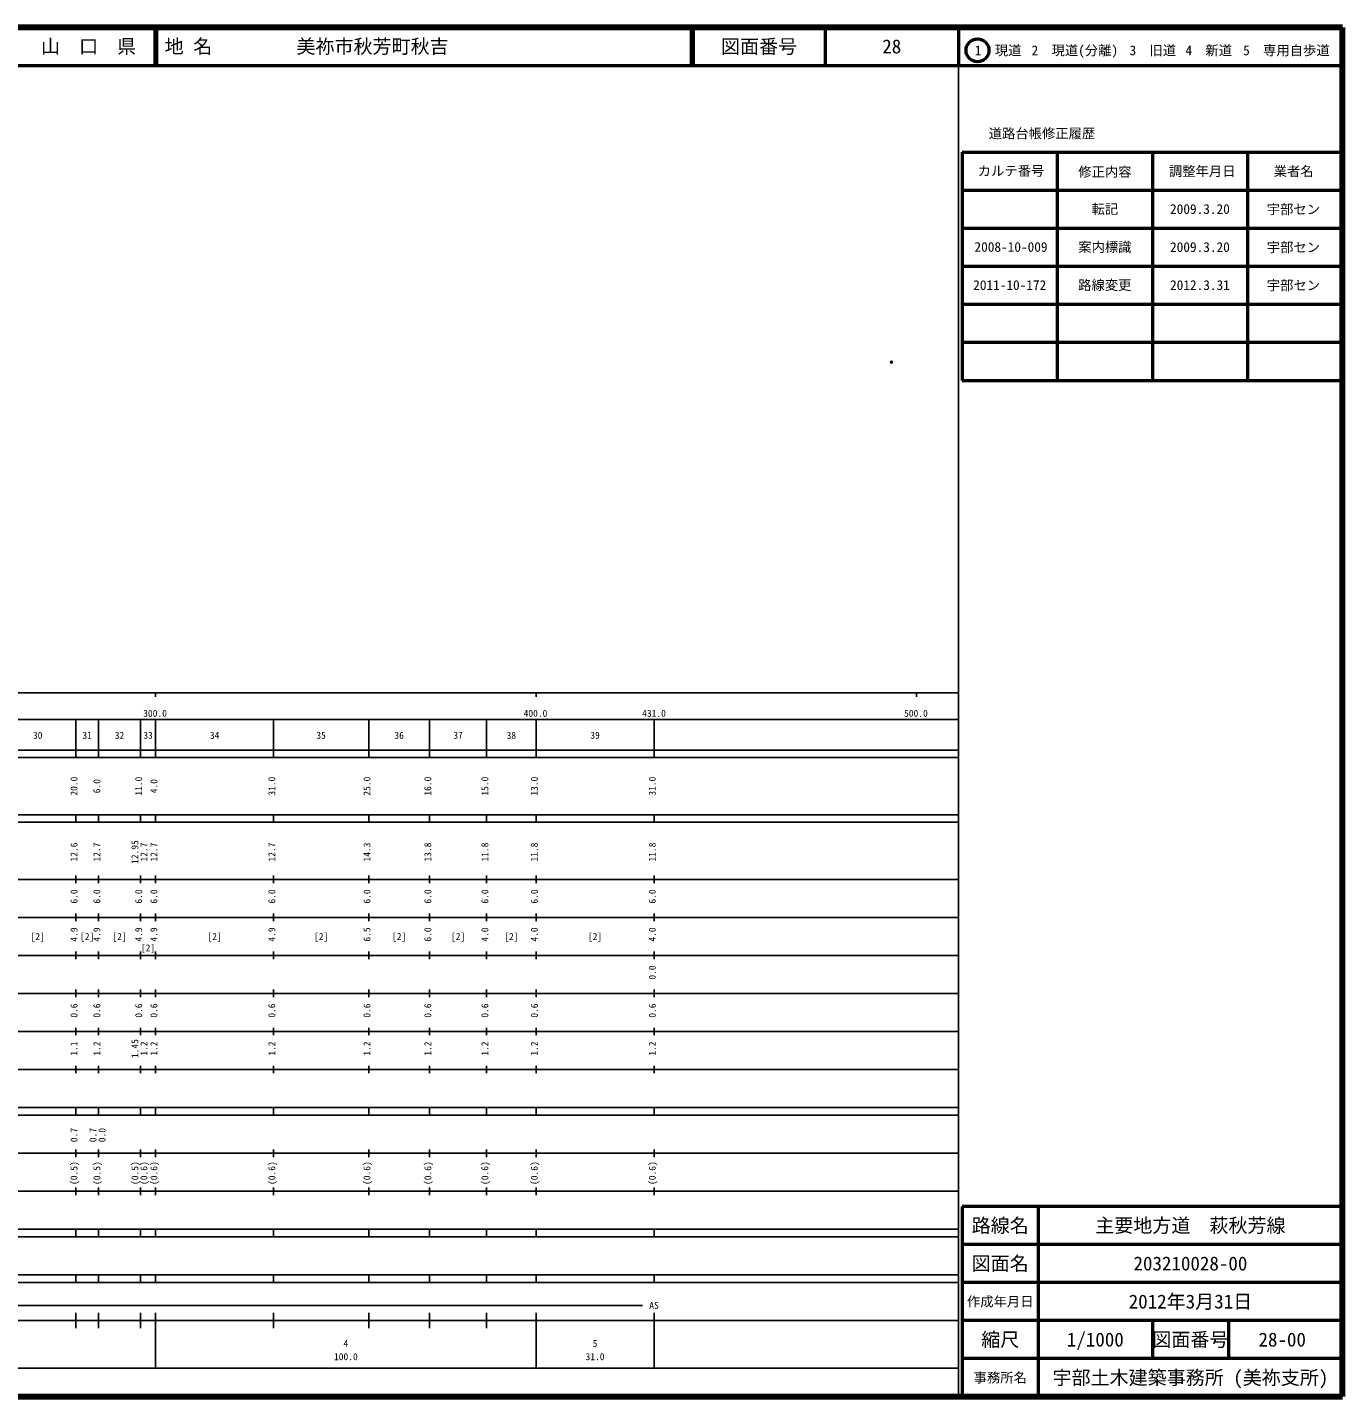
# Model space of a CAD drawing. Units: millimetres on the paper. Extents: x 40 to 680, y 20 to 380.
# Drawn here: x 334.3 to 680, y 20 to 380 of the extents above; entities that cross this region are included whole.
import ezdxf
from ezdxf.enums import TextEntityAlignment as Align

# ---------------------------------------------------------------- set-up
doc = ezdxf.new("R2010")
doc.units = ezdxf.units.MM
doc.header["$PDMODE"] = 32
doc.header["$PDSIZE"] = 0.5
doc.layers.add('S-OTRS', color=6, linetype='Continuous')
doc.layers.add('S-TTL-TXT', color=7, linetype='Continuous')
for name, color, linetype, lineweight in [('S-TTL', 2, 'Continuous', 140), ('S-TTL-BAND', 7, 'Continuous', 25), ('S-TTL-FRAM', 2, 'Continuous', 50), ('S-TTL-LINE', 7, 'Continuous', 50)]:
    doc.layers.add(name, color=color, linetype=linetype, lineweight=lineweight)
doc.styles.add('ＭＳ ゴシック', font='')
doc.styles.get('ＭＳ ゴシック').set_extended_font_data('MS Gothic')

msp = doc.modelspace()

# ---------------------------------------------------------------- linework, layer by layer
at = {"layer": 'S-OTRS'}
msp.add_point((561.422, 291.949), dxfattribs=at)
at = {"layer": 'S-TTL'}
for p, q in [((680, 380), (40, 380)), ((680, 380), (40, 380)), ((680, 20), (680, 380)), ((680, 20), (680, 380)), ((40, 20), (680, 20)), ((40, 20), (680, 20))]:
    msp.add_line(p, q, dxfattribs=at)
at = {"layer": 'S-TTL-BAND'}
for p, q in [((579, 20), (579, 370)), ((579, 20), (579, 370)), ((40, 205), (579, 205)), ((40, 205), (579, 205)), ((368, 205), (368, 204)), ((368, 205), (368, 204)), ((468, 205), (468, 204)), ((468, 205), (468, 204)), ((568, 205), (568, 204)), ((568, 205), (568, 204)), ((68, 198), (579, 198)), ((68, 198), (579, 198)), ((347, 188), (347, 198)), ((353, 188), (353, 198)), ((364, 188), (364, 198)), ((368, 188), (368, 198)), ((399, 188), (399, 198)), ((424, 188), (424, 198)), ((440, 188), (440, 198)), ((455, 188), (455, 198)), ((468, 188), (468, 198)), ((499, 188), (499, 198)), ((40, 190), (579, 190)), ((40, 190), (579, 190)), ((40, 188), (579, 188)), ((40, 188), (579, 188)), ((40, 173), (579, 173)), ((40, 173), (579, 173)), ((347, 171), (347, 173)), ((353, 171), (353, 173)), ((364, 171), (364, 173)), ((368, 171), (368, 173)), ((399, 171), (399, 173)), ((424, 171), (424, 173)), ((440, 171), (440, 173)), ((455, 171), (455, 173)), ((468, 171), (468, 173)), ((499, 171), (499, 173)), ((40, 171), (579, 171)), ((40, 171), (579, 171)), ((40, 156), (579, 156)), ((40, 156), (579, 156)), ((347, 155), (347, 157)), ((353, 155), (353, 157)), ((364, 155), (364, 157)), ((368, 155), (368, 157)), ((399, 155), (399, 157)), ((424, 155), (424, 157)), ((440, 155), (440, 157)), ((455, 155), (455, 157)), ((468, 155), (468, 157)), ((499, 155), (499, 157)), ((46, 146), (579, 146)), ((46, 146), (579, 146)), ((347, 145), (347, 147)), ((353, 145), (353, 147)), ((364, 145), (364, 147)), ((368, 145), (368, 147)), ((399, 145), (399, 147)), ((424, 145), (424, 147)), ((440, 145), (440, 147)), ((455, 145), (455, 147)), ((468, 145), (468, 147)), ((499, 145), (499, 147)), ((347, 135), (347, 137)), ((353, 135), (353, 137)), ((364, 135), (364, 137)), ((368, 135), (368, 137)), ((399, 135), (399, 137)), ((424, 135), (424, 137)), ((440, 135), (440, 137)), ((455, 135), (455, 137)), ((468, 135), (468, 137)), ((499, 135), (499, 137)), ((52, 136), (579, 136)), ((52, 136), (579, 136)), ((46, 126), (579, 126)), ((46, 126), (579, 126)), ((347, 125), (347, 127)), ((353, 125), (353, 127)), ((364, 125), (364, 127)), ((368, 125), (368, 127)), ((399, 125), (399, 127)), ((424, 125), (424, 127)), ((440, 125), (440, 127)), ((455, 125), (455, 127)), ((468, 125), (468, 127)), ((499, 125), (499, 127)), ((52, 116), (579, 116)), ((52, 116), (579, 116)), ((347, 115), (347, 117)), ((353, 115), (353, 117)), ((364, 115), (364, 117)), ((368, 115), (368, 117)), ((399, 115), (399, 117)), ((424, 115), (424, 117)), ((440, 115), (440, 117)), ((455, 115), (455, 117)), ((468, 115), (468, 117)), ((499, 115), (499, 117)), ((46, 106), (579, 106)), ((46, 106), (579, 106)), ((347, 105), (347, 107)), ((353, 105), (353, 107)), ((364, 105), (364, 107)), ((368, 105), (368, 107)), ((399, 105), (399, 107)), ((424, 105), (424, 107)), ((440, 105), (440, 107)), ((455, 105), (455, 107)), ((468, 105), (468, 107)), ((499, 105), (499, 107)), ((40, 96), (579, 96)), ((40, 96), (579, 96)), ((40, 94), (579, 94)), ((40, 94), (579, 94)), ((347, 94), (347, 96)), ((353, 94), (353, 96)), ((364, 94), (364, 96)), ((368, 94), (368, 96)), ((399, 94), (399, 96)), ((424, 94), (424, 96)), ((440, 94), (440, 96)), ((455, 94), (455, 96)), ((468, 94), (468, 96)), ((499, 94), (499, 96)), ((49, 84), (579, 84)), ((49, 84), (579, 84)), ((347, 83), (347, 85)), ((353, 83), (353, 85)), ((364, 83), (364, 85)), ((368, 83), (368, 85)), ((399, 83), (399, 85)), ((424, 83), (424, 85)), ((440, 83), (440, 85)), ((455, 83), (455, 85)), ((468, 83), (468, 85)), ((499, 83), (499, 85)), ((40, 74), (579, 74)), ((40, 74), (579, 74)), ((347, 73), (347, 75)), ((353, 73), (353, 75)), ((364, 73), (364, 75)), ((368, 73), (368, 75)), ((399, 73), (399, 75)), ((424, 73), (424, 75)), ((440, 73), (440, 75)), ((455, 73), (455, 75)), ((468, 73), (468, 75)), ((499, 73), (499, 75)), ((40, 64), (579, 64)), ((40, 64), (579, 64)), ((40, 62), (579, 62)), ((40, 62), (579, 62)), ((347, 62), (347, 64)), ((353, 62), (353, 64)), ((364, 62), (364, 64)), ((368, 62), (368, 64)), ((399, 62), (399, 64)), ((424, 62), (424, 64)), ((440, 62), (440, 64)), ((455, 62), (455, 64)), ((468, 62), (468, 64)), ((499, 62), (499, 64)), ((40, 52), (579, 52)), ((40, 52), (579, 52)), ((347, 50), (347, 52)), ((353, 50), (353, 52)), ((364, 50), (364, 52)), ((368, 50), (368, 52)), ((399, 50), (399, 52)), ((424, 50), (424, 52)), ((440, 50), (440, 52)), ((455, 50), (455, 52)), ((468, 50), (468, 52)), ((499, 50), (499, 52)), ((40, 50), (579, 50)), ((40, 50), (579, 50)), ((71, 44), (496, 44)), ((40, 40), (579, 40)), ((40, 40), (579, 40)), ((347, 38), (347, 42)), ((353, 38), (353, 42)), ((364, 38), (364, 42)), ((368, 27.5), (368, 42)), ((399, 38), (399, 42)), ((424, 38), (424, 42)), ((440, 38), (440, 42)), ((455, 38), (455, 42)), ((468, 27.5), (468, 42)), ((499, 27.5), (499, 42)), ((68, 27.5), (579, 27.5)), ((68, 27.5), (579, 27.5))]:
    msp.add_line(p, q, dxfattribs=at)
at = {"layer": 'S-TTL-FRAM'}
for p, q in [((580, 347.197), (580, 287.197)), ((580, 347.197), (680, 347.197)), ((580, 347.197), (580, 287.197)), ((580, 347.197), (680, 347.197)), ((580, 287.197), (680, 287.197)), ((580, 287.197), (680, 287.197)), ((680, 70), (580, 70)), ((580, 70), (580, 20)), ((680, 70), (580, 70)), ((580, 70), (580, 20))]:
    msp.add_line(p, q, dxfattribs=at)
at = {"layer": 'S-TTL-LINE'}
for p, q in [((367.75, 380), (367.75, 370)), ((367.75, 380), (367.75, 370)), ((368.25, 380), (368.25, 370)), ((368.25, 380), (368.25, 370)), ((508.747, 380), (508.747, 370)), ((508.747, 380), (508.747, 370)), ((509.247, 380), (509.247, 370)), ((509.247, 380), (509.247, 370)), ((543.997, 380), (543.997, 370)), ((543.997, 380), (543.997, 370)), ((579, 380), (579, 370)), ((579, 380), (579, 370)), ((40, 370), (680, 370)), ((40, 370), (680, 370)), ((605, 347.197), (605, 287.197)), ((605, 347.197), (605, 287.197)), ((630, 347.197), (630, 287.197)), ((630, 347.197), (630, 287.197)), ((655, 347.197), (655, 287.197)), ((655, 347.197), (655, 287.197)), ((580, 337.197), (680, 337.197)), ((580, 337.197), (680, 337.197)), ((580, 327.197), (680, 327.197)), ((580, 327.197), (680, 327.197)), ((580, 317.197), (680, 317.197)), ((580, 317.197), (680, 317.197)), ((580, 307.197), (680, 307.197)), ((580, 307.197), (680, 307.197)), ((580, 297.197), (680, 297.197)), ((580, 297.197), (680, 297.197)), ((600, 70), (600, 20)), ((600, 70), (600, 20)), ((680, 60), (580, 60)), ((680, 60), (580, 60)), ((680, 50), (580, 50)), ((680, 50), (580, 50)), ((680, 40), (580, 40)), ((680, 40), (580, 40)), ((630, 40), (630, 30)), ((630, 40), (630, 30)), ((650, 40), (650, 30)), ((650, 40), (650, 30)), ((680, 30), (580, 30)), ((680, 30), (580, 30))]:
    msp.add_line(p, q, dxfattribs=at)
msp.add_circle((584.031, 373.958), 3, dxfattribs=at)
msp.add_circle((584.031, 373.958), 3, dxfattribs=at)

# ---------------------------------------------------------------- texts
at = {"layer": 'S-TTL-BAND', "style": 'ＭＳ ゴシック'}
for s, p in [('300.0', (367.844, 198.195)), ('300.0', (367.844, 198.195)), ('400.0', (467.844, 198.195)), ('400.0', (467.844, 198.195)), ('431.0', (499, 198.195)), ('500.0', (567.844, 198.195)), ('500.0', (567.844, 198.195)), ('30', (337, 192.405)), ('31', (350, 192.405)), ('32', (358.5, 192.405)), ('33', (366, 192.405)), ('34', (383.5, 192.405)), ('35', (411.5, 192.405)), ('36', (432, 192.405)), ('37', (447.5, 192.405)), ('38', (461.5, 192.405)), ('39', (483.5, 192.405)), ('[2]', (337, 139.5)), ('[2]', (350, 139.5)), ('[2]', (358.5, 139.5)), ('[2]', (383.5, 139.5)), ('[2]', (411.5, 139.5)), ('[2]', (432, 139.5)), ('[2]', (447.5, 139.5)), ('[2]', (461.5, 139.5)), ('[2]', (483.5, 139.5)), ('[2]', (366, 136.5)), ('AS', (499, 42.5)), ('4', (418, 32.523)), ('5', (483.5, 32.523)), ('100.0', (418, 29.033)), ('31.0', (483.5, 29.033))]:
    msp.add_text(s, height=1.833, dxfattribs=at).set_placement(p, align=Align.BOTTOM_CENTER)
for s, p in [('20.0', (348, 180.5)), ('6.0', (354, 180.5)), ('11.0', (365, 180.5)), ('4.0', (369, 180.5)), ('31.0', (400, 180.5)), ('25.0', (425, 180.5)), ('16.0', (441, 180.5)), ('15.0', (456, 180.5)), ('13.0', (469, 180.5)), ('31.0', (500, 180.5)), ('12.95', (364, 163.174)), ('12.6', (348, 163.174)), ('12.7', (354, 163.174)), ('12.7', (366.37, 163.174)), ('12.7', (369, 163.174)), ('12.7', (400, 163.174)), ('14.3', (425, 163.174)), ('13.8', (441, 163.174)), ('11.8', (456, 163.174)), ('11.8', (469, 163.174)), ('11.8', (500, 163.174)), ('6.0', (348, 151.5)), ('6.0', (354, 151.5)), ('6.0', (365, 151.5)), ('6.0', (369, 151.5)), ('6.0', (400, 151.5)), ('6.0', (425, 151.5)), ('6.0', (441, 151.5)), ('6.0', (456, 151.5)), ('6.0', (469, 151.5)), ('6.0', (500, 151.5)), ('4.9', (348, 141.5)), ('4.9', (354, 141.5)), ('4.9', (365, 141.5)), ('4.9', (369, 141.5)), ('4.9', (400, 141.5)), ('6.5', (425, 141.5)), ('6.0', (441, 141.5)), ('4.0', (456, 141.5)), ('4.0', (469, 141.5)), ('4.0', (500, 141.5)), ('0.0', (500, 131.5)), ('0.6', (348, 121.5)), ('0.6', (354, 121.5)), ('0.6', (365, 121.5)), ('0.6', (369, 121.5)), ('0.6', (400, 121.5)), ('0.6', (425, 121.5)), ('0.6', (441, 121.5)), ('0.6', (456, 121.5)), ('0.6', (469, 121.5)), ('0.6', (500, 121.5)), ('1.1', (348, 111.5)), ('1.2', (354, 111.5)), ('1.45', (364, 111.5)), ('1.2', (366.37, 111.5)), ('1.2', (369, 111.5)), ('1.2', (400, 111.5)), ('1.2', (425, 111.5)), ('1.2', (441, 111.5)), ('1.2', (456, 111.5)), ('1.2', (469, 111.5)), ('1.2', (500, 111.5)), ('0.7', (348, 88.764)), ('0.7', (353, 88.764)), ('0.0', (355.37, 88.764)), ('(0.5)', (348, 78.764)), ('(0.5)', (354, 78.764)), ('(0.5)', (364, 78.764)), ('(0.6)', (366.37, 78.764)), ('(0.6)', (369, 78.764)), ('(0.6)', (400, 78.764)), ('(0.6)', (425, 78.764)), ('(0.6)', (441, 78.764)), ('(0.6)', (456, 78.764)), ('(0.6)', (469, 78.764)), ('(0.6)', (500, 78.764))]:
    msp.add_text(s, height=1.833, rotation=90, dxfattribs=at).set_placement(p, align=Align.BOTTOM_CENTER)
at = {"layer": 'S-TTL-TXT', "style": 'ＭＳ ゴシック'}
for s, height, p in [('山\u3000口\u3000県', 3.666, (350.375, 375)), ('山\u3000口\u3000県', 3.666, (350.375, 375)), ('図面番号', 3.666, (526.622, 375)), ('図面番号', 3.666, (526.622, 375)), ('28', 3.666, (561.497, 375)), ('1\u3000現道', 2.566, (589.448, 373.958)), ('1\u3000現道', 2.566, (589.448, 373.958)), ('2\u3000現道(分離)', 2.566, (609.619, 373.958)), ('2\u3000現道(分離)', 2.566, (609.619, 373.958)), ('3\u3000旧道', 2.566, (630.121, 373.958)), ('3\u3000旧道', 2.566, (630.121, 373.958)), ('4\u3000新道', 2.566, (644.824, 373.958)), ('4\u3000新道', 2.566, (644.824, 373.958)), ('5\u3000専用自歩道', 2.566, (665.228, 373.958)), ('5\u3000専用自歩道', 2.566, (665.228, 373.958)), ('道路台帳修正履歴', 2.566, (600.968, 352.113)), ('道路台帳修正履歴', 2.566, (600.968, 352.113)), ('カルテ番号', 2.566, (592.839, 342.277)), ('カルテ番号', 2.566, (592.839, 342.277)), ('修正内容', 2.566, (617.509, 342.023)), ('修正内容', 2.566, (617.509, 342.023)), ('調整年月日', 2.566, (643.089, 342.197)), ('調整年月日', 2.566, (643.089, 342.197)), ('業者名', 2.566, (667.134, 342.197)), ('業者名', 2.566, (667.134, 342.197)), ('転記', 2.566, (617.5, 332.245)), ('2009.3.20', 2.566, (642.5, 332.245)), ('宇部セン', 2.566, (667.077, 332.189)), ('2008-10-009', 2.566, (592.839, 322.277)), ('案内標識', 2.566, (617.5, 322.245)), ('2009.3.20', 2.566, (642.5, 322.245)), ('宇部セン', 2.566, (667.077, 322.189)), ('2011-10-172', 2.566, (592.5, 312.245)), ('路線変更', 2.566, (617.5, 312.245)), ('2012.3.31', 2.566, (642.5, 312.245)), ('宇部セン', 2.566, (667.077, 312.189)), ('路線名', 3.666, (590, 65)), ('路線名', 3.666, (590, 65)), ('路線名', 3.666, (590, 65)), ('路線名', 3.666, (590, 65)), ('主要地方道\u3000萩秋芳線', 3.666, (640, 65)), ('図面名', 3.666, (590, 55)), ('図面名', 3.666, (590, 55)), ('図面名', 3.666, (590, 55)), ('図面名', 3.666, (590, 55)), ('203210028-00', 3.666, (640, 55)), ('2012年3月31日', 3.666, (640, 45)), ('作成年月日', 2.566, (590, 45)), ('作成年月日', 2.566, (590, 45)), ('作成年月日', 2.566, (590, 45)), ('作成年月日', 2.566, (590, 45)), ('縮尺', 3.666, (590, 35)), ('縮尺', 3.666, (590, 35)), ('縮尺', 3.666, (590, 35)), ('縮尺', 3.666, (590, 35)), ('1/1000', 3.666, (615, 35)), ('図面番号', 3.666, (640, 35)), ('図面番号', 3.666, (640, 35)), ('図面番号', 3.666, (640, 35)), ('図面番号', 3.666, (640, 35)), ('28-00', 3.666, (664.125, 35)), ('事務所名', 2.566, (590, 25)), ('事務所名', 2.566, (590, 25)), ('事務所名', 2.566, (590, 25)), ('事務所名', 2.566, (590, 25)), ('宇部土木建築事務所 (美祢支所)', 3.666, (640, 25))]:
    msp.add_text(s, height=height, dxfattribs=at).set_placement(p, align=Align.MIDDLE_CENTER)
for s, p in [('地 名', (370.38, 375)), ('地 名', (370.38, 375)), ('美祢市秋芳町秋吉', (405.024, 375))]:
    msp.add_text(s, height=3.666, dxfattribs=at).set_placement(p, align=Align.MIDDLE_LEFT)

doc.saveas('drawing.dxf')
